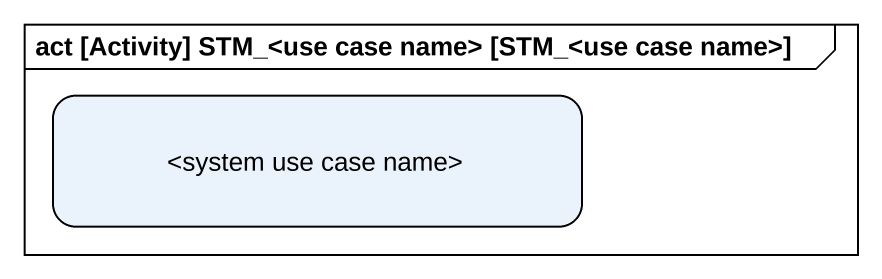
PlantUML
@startuml
mainframe act [Activity] STM_<use case name> [STM_<use case name>]
hide empty description
state "<system use case name>" as system_use_case_name
@enduml
